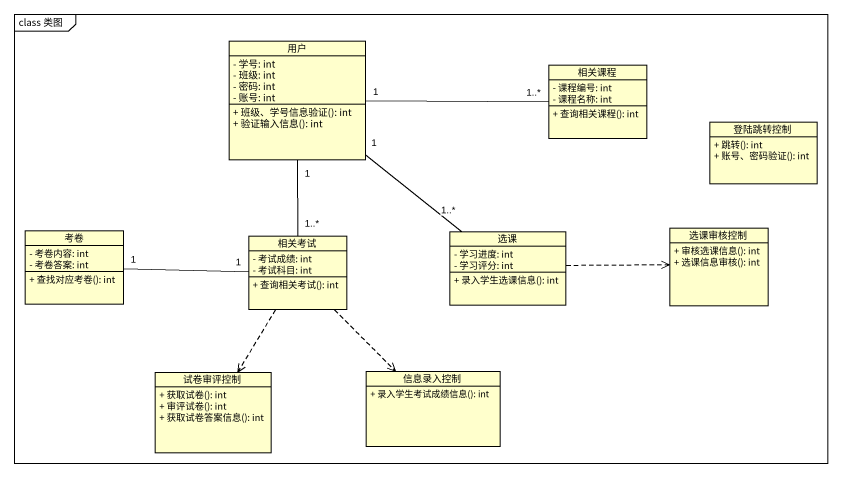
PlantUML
@startuml
mainframe class 类图
hide circle
hide empty members
skinparam classAttributeIconSize 0
class 用户 {
  - 学号: int
  - 班级: int
  - 密码: int
  - 账号: int
  + 班级、学号信息验证(): int
  + 验证输入信息(): int
}
class 相关课程 {
  - 课程编号: int
  - 课程名称: int
  + 查询相关课程(): int
}
class 登陆跳转控制 {
  + 跳转(): int
  + 账号、密码验证(): int
}
class 考卷 {
  - 考卷内容: int
  - 考卷答案: int
  + 查找对应考卷(): int
}
class 相关考试 {
  - 考试成绩: int
  - 考试科目: int
  + 查询相关考试(): int
}
class 选课 {
  - 学习进度: int
  - 学习评分: int
  + 录入学生选课信息(): int
}
class 选课审核控制 {
  + 审核选课信息(): int
  + 选课信息审核(): int
}
class 试卷审评控制 {
  + 获取试卷(): int
  + 审评试卷(): int
  + 获取试卷答案信息(): int
}
class 信息录入控制 {
  + 录入学生考试成绩信息(): int
}
用户 "1" -- "1..*" 相关考试
相关课程 "1..*" -left- "1" 用户
相关考试 "1" -left- "1" 考卷
相关考试 ..> 试卷审评控制
相关考试 ..> 信息录入控制
选课 "1..*" -up- "1" 用户
选课 .right.> 选课审核控制
@enduml
